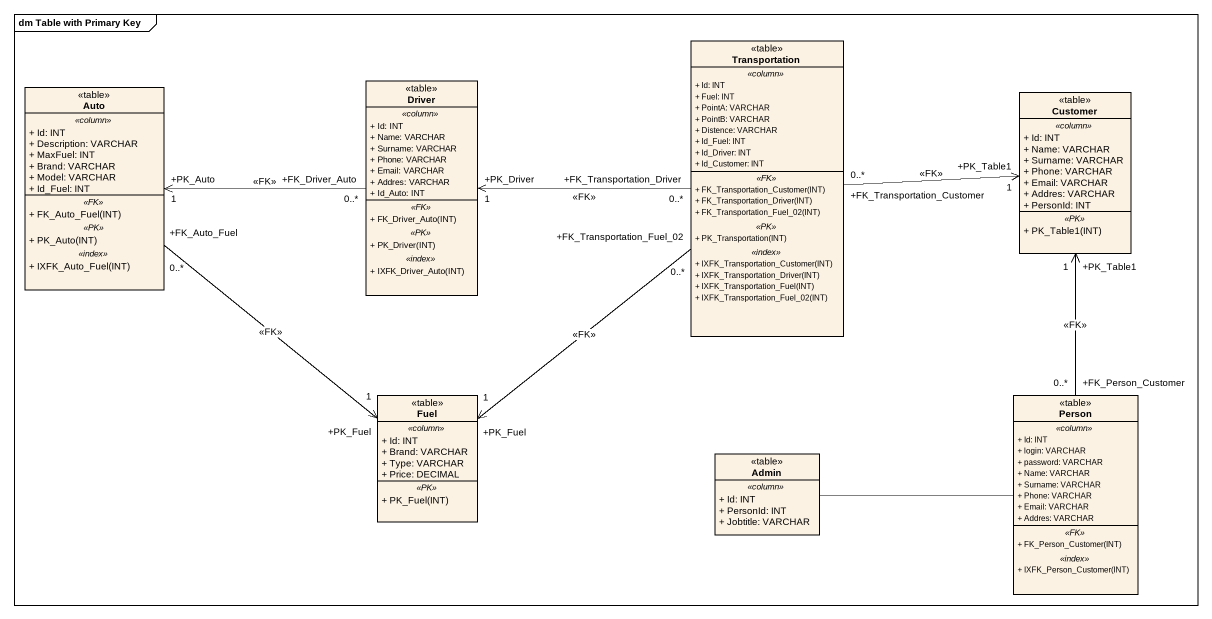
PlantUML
@startuml
mainframe dm Table with Primary Key
hide circle
hide empty members
skinparam classAttributeIconSize 0
class Transportation <<table>> {
  .. <<column>> ..
  + Id: INT
  + Fuel: INT
  + PointA: VARCHAR
  + PointB: VARCHAR
  + Distence: VARCHAR
  + Id_Fuel: INT
  + Id_Driver: INT
  + Id_Customer: INT
  .. <<FK>> ..
  + FK_Transportation_Customer(INT)
  + FK_Transportation_Driver(INT)
  + FK_Transportation_Fuel_02(INT)
  .. <<PK>> ..
  + PK_Transportation(INT)
  .. <<index>> ..
  + IXFK_Transportation_Customer(INT)
  + IXFK_Transportation_Driver(INT)
  + IXFK_Transportation_Fuel(INT)
  + IXFK_Transportation_Fuel_02(INT)
}
class Auto <<table>> {
  .. <<column>> ..
  + Id: INT
  + Description: VARCHAR
  + MaxFuel: INT
  + Brand: VARCHAR
  + Model: VARCHAR
  + Id_Fuel: INT
  .. <<FK>> ..
  + FK_Auto_Fuel(INT)
  .. <<PK>> ..
  + PK_Auto(INT)
  .. <<index>> ..
  + IXFK_Auto_Fuel(INT)
}
class Driver <<table>> {
  .. <<column>> ..
  + Id: INT
  + Name: VARCHAR
  + Surname: VARCHAR
  + Phone: VARCHAR
  + Email: VARCHAR
  + Addres: VARCHAR
  + Id_Auto: INT
  .. <<FK>> ..
  + FK_Driver_Auto(INT)
  .. <<PK>> ..
  + PK_Driver(INT)
  .. <<index>> ..
  + IXFK_Driver_Auto(INT)
}
class Customer <<table>> {
  .. <<column>> ..
  + Id: INT
  + Name: VARCHAR
  + Surname: VARCHAR
  + Phone: VARCHAR
  + Email: VARCHAR
  + Addres: VARCHAR
  + PersonId: INT
  .. <<PK>> ..
  + PK_Table1(INT)
}
class Fuel <<table>> {
  .. <<column>> ..
  + Id: INT
  + Brand: VARCHAR
  + Type: VARCHAR
  + Price: DECIMAL
  .. <<PK>> ..
  + PK_Fuel(INT)
}
class "Person" as Person_ <<table>> {
  .. <<column>> ..
  + Id: INT
  + login: VARCHAR
  + password: VARCHAR
  + Name: VARCHAR
  + Surname: VARCHAR
  + Phone: VARCHAR
  + Email: VARCHAR
  + Addres: VARCHAR
  .. <<FK>> ..
  + FK_Person_Customer(INT)
  .. <<index>> ..
  + IXFK_Person_Customer(INT)
}
class Admin <<table>> {
  .. <<column>> ..
  + Id: INT
  + PersonId: INT
  + Jobtitle: VARCHAR
}
Transportation "+FK_Transportation_Driver\n0..*" -left-> "+PK_Driver\n1" Driver : <<FK>>
Transportation "+FK_Transportation_Customer\n0..*" -right-> "+PK_Table1\n1" Customer : <<FK>>
Transportation "+FK_Transportation_Fuel_02\n0..*" --> "+PK_Fuel\n1" Fuel : <<FK>>
Auto "+FK_Auto_Fuel\n0..*" --> "+PK_Fuel\n1" Fuel : <<FK>>
Driver "+FK_Driver_Auto\n0..*" -left-> "+PK_Auto\n1" Auto : <<FK>>
Person_ "+FK_Person_Customer\n0..*" -up-> "+PK_Table1\n1" Customer : <<FK>>
Admin -right- Person_
@enduml
